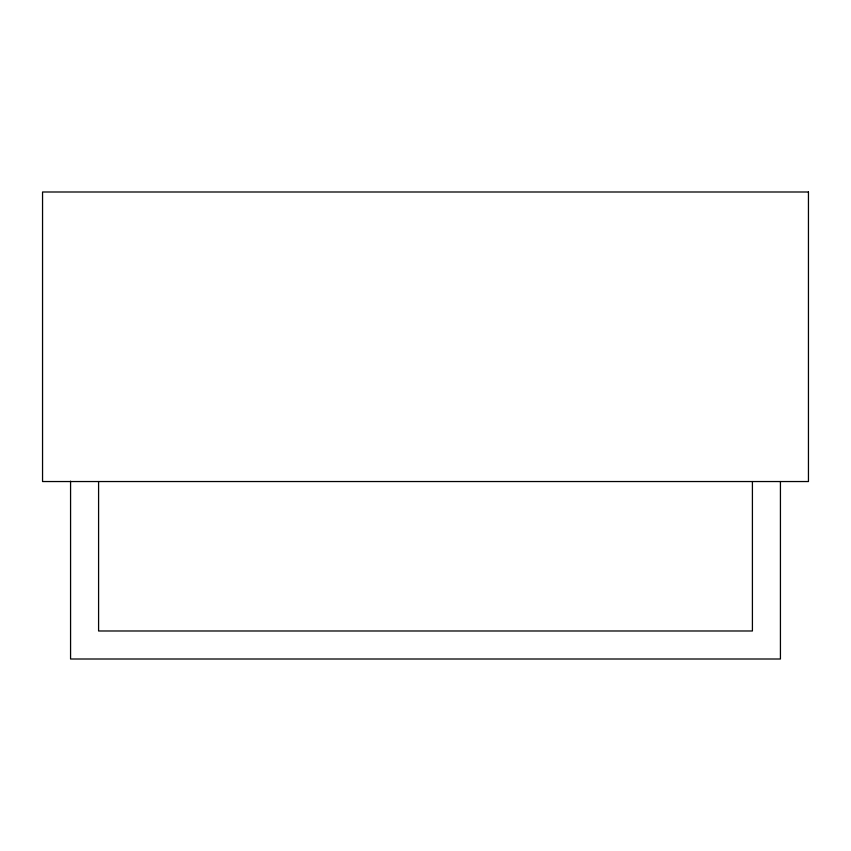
<?xml version="1.0" encoding="UTF-8"?>
<svg xmlns="http://www.w3.org/2000/svg" width="851" height="851" viewBox="0 0 851 851"><rect width="100%" height="100%" fill="white"/><g stroke="black" fill="none" stroke-linecap="round" stroke-linejoin="round"><path stroke-width="1.28" d="M780.431 481.538L780.431 659.004L70.569 659.004L70.569 481.187M752.412 481.538L752.412 630.985L98.588 630.985L98.588 481.538M808.45 191.996L42.55 191.996L42.55 481.538L808.45 481.538L808.45 191.996"/></g></svg>
